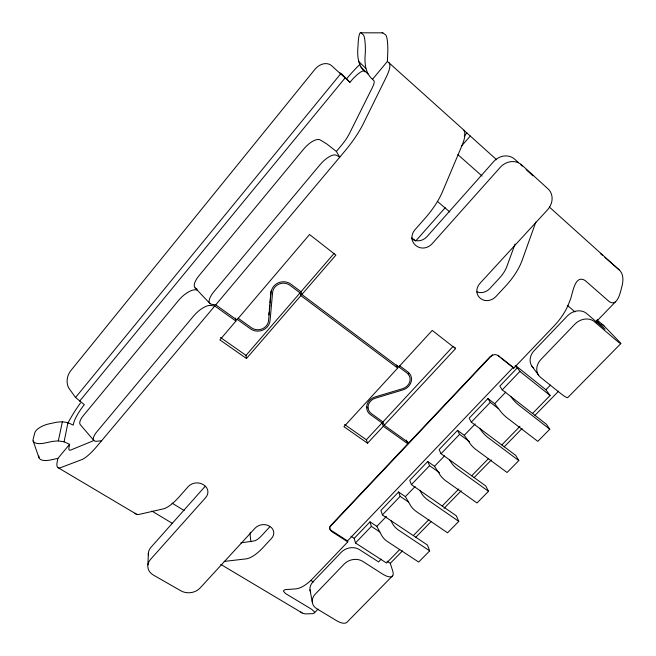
<?xml version="1.0" encoding="UTF-8"?>
<svg xmlns="http://www.w3.org/2000/svg" width="656" height="656" viewBox="0 0 656 656"><rect width="100%" height="100%" fill="white"/><g stroke="black" fill="none" stroke-linecap="round" stroke-linejoin="round"><path stroke-width="0.98" d="M549.31 207.001L619.149 269.846A37.523 19.024 -46.5 0 1 621.691 287.189C620.494 291.969 617.411 307.533 609.022 301.44L585.218 280.571C573.943 273.372 572.516 296.578 569.687 301.038A38.991 18.95 -48.5 0 1 553.967 326.081L513.755 368.164L498.035 355.659A5.797 4.977 -31.2 0 0 494.066 354.65L490.114 356.675L408.795 442.808L384.252 425.277L455.559 348.631L432.238 330.411L398.643 367.04L301.842 294.487L335.888 255.11L309.542 234.52L236.865 319.948L215.742 304.851L211.634 304.302A15.555 6.035 -43.4 0 1 213.938 291.674L320.03 164.722A16.318 6.47 -47.6 0 1 336.52 155.324L339.775 157.161L336.364 151.446L341.3 145.558A19.68 4.945 -51.4 0 0 349.492 133.43L372.469 87.355A19.278 4.617 -50.8 0 0 373.789 80.581L372.526 79.327L387.401 61.402L387.753 52.652A15.662 2.813 -89.2 0 0 385.572 34.825L382.833 32.841L360.833 32.8A15.506 2.444 -89.6 0 0 358.012 46.125C357.184 55.153 357.569 65.477 365.023 71.832L364.416 71.233A18.368 4.182 -51 0 0 349.935 82.295L331.805 65.887A14.35 10.939 -56.8 0 0 314.798 69.495L70.709 370.755A12.776 9.233 -76.3 0 0 69.069 388.491L75.563 397.487L84.337 404.662A16.425 3.428 -56.1 0 0 73.554 423.571L73.259 425.113L67.953 422.685L62.386 421.742L56.777 422.202L49.282 423.801A13.669 5.74 -18.2 0 0 34.776 432.853L33.103 439.307A13.842 5.871 -18.4 0 0 44.739 443.054L52.505 441.39L58.31 440.898L64.083 441.849L69.585 444.325L68.97 447.54A17.22 3.731 -56.4 0 0 70.733 450.041L91.873 441.349A17.983 4.108 -56.3 0 0 93.841 440.135M147.887 564.923L148.404 552.737M300.76 611.982A33.907 15.752 -59.8 0 0 306.327 613.885L313.027 613.631L314.56 612.753L314.593 612.048L311.715 609.326L285.508 593.541L283.613 591.45L283.572 590.679L285.007 589.662L295.389 588.916A35.924 16.047 -59 0 0 312.969 578.305L347.77 541.881L347.516 540.905L331.395 530.515A5.42 4.477 -14.9 0 1 329.763 528.539M268.845 314.929L269.108 311.953M269.288 309.968L269.731 305.015M269.903 303.031L270.428 297.078M270.608 295.093L270.961 291.133M64.083 441.849L67.953 422.685M69.585 444.325L57.917 458.388L57.236 461.668A37.9 8.208 -56.4 0 0 60.844 467.58L81.705 459.659A39.59 9.045 -56.3 0 0 97.457 445.703L214.791 305.983L235.914 321.063L219.891 339.898L246.484 358.504L300.866 295.61L300.038 292.855L289.903 285.262A10.627 9.881 -13.5 0 0 279.046 284.064A10.627 9.881 -13.5 0 0 272.584 292.584L270.067 320.645A12.062 11.086 -9.2 0 1 262.835 330.116A12.062 11.086 -9.2 0 1 250.543 328.886L237.103 319.267M58.31 440.898L62.386 421.742M596.476 322.85L597.034 320.981L605.021 329.279L586.661 313.519A14.383 12.103 -37.1 0 0 567.366 315.938L534.189 350.624A14.12 11.915 -33.7 0 0 533.336 367.819M535.837 222.031L522.16 260.284A39.983 17.277 -49.3 0 1 505.85 285.836L495.854 296.602A11.291 9.938 -36 0 1 480.577 298.48L480.061 298.062A11.291 9.947 -36 0 1 479.905 283.425L547.555 209.781A15.842 13.915 -46 0 0 547.973 188.797L521.758 164.968A16.064 14.325 -48 0 0 500.266 167.337L432.009 243.86A11.636 10.668 -37.5 0 1 416.109 245.721L415.56 245.27A11.644 10.668 -37.5 0 1 414.945 229.764L425.08 218.276A41.656 14.219 -50.4 0 0 442.406 191.88L462.193 145.05A40.828 13.309 -49.7 0 0 464.44 131.561L463.948 130.191L387.401 61.402M515.067 244.024L506.793 266.672A18.163 7.847 -49.3 0 1 499.495 278.07L489.712 288.665A11.07 9.791 -36.3 0 1 476.937 291.83M596.443 321.432L597.493 319.644M75.563 397.487L340.554 73.956M79.556 401.226L345.048 77.998M215.742 304.851L344.818 151.151A43.329 10.881 -51.4 0 0 363.186 123.935L386.171 77.301A42.427 10.16 -50.8 0 0 388.77 62.55M246.484 358.504L246.025 355.396L300.038 292.855M301.842 294.487L301.006 291.74L334.15 253.364M464.243 136.013L466.9 132.963L463.948 130.191M461.66 145.894L470.278 136.03L466.9 132.963M445.203 207.706L415.674 241.031L411.763 237.816M205.164 486.317L150.995 547.293A13.653 11.119 -4 0 0 148.477 555.648M397.684 368.09L343.933 426.687L367.557 443.218L383.317 426.277L382.03 422.899L370.386 414.576A11.357 9.881 -20.7 0 1 366.966 404.932A11.357 9.881 -20.7 0 1 375.183 396.921L402.513 388.721A10.037 8.799 -23.7 0 0 409.803 381.636A10.037 8.799 -23.7 0 0 406.958 373.002L396.273 364.998L397.684 368.09L300.866 295.61M269.78 526.842L261.498 535.813A16.703 6.617 -58.3 0 1 253.749 541.011L240.916 542.848M367.557 443.218L366.376 439.758L382.03 422.899M384.252 425.277L382.956 421.906L453.083 346.409M406.335 440.086L407.86 443.792L331.059 525.144A5.428 4.477 -14.9 0 0 331.624 531.483L347.77 541.881M329.525 527.293L492.508 354.699M347.516 540.905L513.222 367.401L501.446 358.028M399.611 549.63L386.523 563.037L355.47 542.971L354.215 538.363L370.009 521.856L376.823 526.366L381.718 535.501A6.74 2.189 44.9 0 0 387.352 541.479L418.659 562.044L429.688 550.868L427.491 545.07L382.382 514.903L380.923 510.442L398.577 491.984L405.367 496.641L410.607 505.571A6.806 1.952 44.5 0 0 416.355 511.549L447.523 532.803L458.782 521.397L456.305 515.796L411.402 484.628L409.729 480.331L427.745 461.488L434.51 466.301L440.102 475.001A6.88 1.697 44.1 0 0 445.982 480.979L476.994 502.955L488.49 491.311L485.719 485.916L441.037 453.706L439.135 449.59L457.535 430.352L464.259 435.322L470.237 443.792A6.954 1.435 43.7 0 0 476.231 449.77L507.08 472.484L518.814 460.594L515.747 455.42L471.311 422.128L469.163 418.2L487.966 398.545L494.649 403.686L501.012 411.902A7.027 1.164 43.3 0 0 507.137 417.88L537.805 441.357L549.794 429.213L546.415 424.268L502.242 389.861L499.839 386.13L517.354 367.819L515.001 365.941M355.47 542.971L371.378 526.383L370.009 521.856M382.382 514.903L400.168 496.346L398.577 491.984M411.402 484.628L429.565 465.678L427.745 461.488M441.037 453.706L459.594 434.354L457.535 430.352M471.311 422.128L490.262 402.349L487.966 398.545M502.242 389.861L519.896 371.435L517.354 367.819M376.823 526.366L386.368 516.428M405.367 496.641L415.109 486.498M434.51 466.301L444.538 455.863M464.259 435.322L475.19 423.948M494.649 403.686L505.817 392.058M314.56 612.753L318.127 609.071M596.197 321.768L615.648 301.67M381.111 559.125L378.619 561.938L359.488 549.621A13.013 10.545 -15.5 0 0 341.276 552.262L312.953 581.864A12.899 10.316 -13.6 0 0 310.673 592.335M532.541 413.469L550.097 395.486L545.915 389.754L550.441 385.097M413.321 535.591L428.901 519.634M442.201 506.006L458.88 488.917M471.689 475.805L488.72 458.355M501.791 444.965L519.946 426.375M392.69 575.706L347.418 621.773A19.352 7.839 46.2 0 1 336.372 620.543L316.823 608.776A13.12 10.422 -13.7 0 1 315.331 594.049L344.179 564.053A13.243 10.66 -15.6 0 1 362.702 561.347L382.136 573.77A19.672 6.79 45.4 0 0 392.731 571.023L390.304 563.315L402.481 550.86M415.379 537.666L431.14 521.545M444.038 508.359L461.234 490.77M474.124 477.576L491.319 459.995M504.218 446.802L522.127 428.483M535.025 415.297L558.666 391.115M620.83 343.58L567.891 397.446A20.91 2.37 42.9 0 1 559.461 392.526L540.626 377.413A14.391 12.079 -33.5 0 1 540.946 359.447L574.836 324.203A14.662 12.267 -36.9 0 1 594.492 321.727L613.114 337.701A21.287 0.918 42.2 0 0 618.534 340.89L604.119 325.975L597.14 319.972M57.917 458.388L50.528 459.971A13.719 6.011 -18.7 0 1 38.934 456.068M224.18 561.421L245.803 558.92A36.769 14.563 -58.3 0 0 263.023 547.571L271.461 538.478A10.316 8.52 -10.2 0 0 270.018 526.514L269.485 526.178A10.316 8.528 -10.2 0 0 255.004 528.236L200.039 588.063A13.694 11.013 -6 0 1 180.966 590.851L153.447 575.107A13.907 11.25 -4.2 0 1 150.527 559.412L205.697 497.56A10.701 9.02 -5.3 0 0 203.778 484.956L203.212 484.604A10.701 9.02 -5.2 0 0 188.174 486.662L179.678 496.297A38.187 11.898 -57.3 0 1 163.147 508.925L139.334 514.353A36.613 10.832 -57.4 0 1 134.988 513.164M101.639 440.725L96.826 441.25A15.203 5.387 -39.6 0 1 97.022 431.582L193.618 315.995A15.465 5.929 -42.7 0 1 210.674 305.442L214.791 305.983M197.653 290.124L195.898 289.845A15.367 6.207 -42.6 0 0 178.785 300.177L83.312 415.666A15.113 5.642 -39.3 0 0 80.147 424.498L93.701 440.307M58.171 467.728L136.776 514.386M220.711 564.357L302.121 612.934M151.815 511.024L172.618 523.521M172.036 503.136L184.164 510.532M310.813 580.412L313.396 581.995M351.001 536.272L354.215 538.363M387.015 561.192L390.304 563.315M371.378 526.383L379.808 531.942M429.688 550.868L398.43 530.04A6.765 2.099 44.8 0 1 392.755 524.062L390.796 520.528M400.168 496.346L408.565 502.086M458.782 521.397L427.679 499.864A6.839 1.853 44.4 0 1 421.882 493.886L419.783 490.442M220.432 337.446L246.025 355.396M344.564 424.465L366.376 439.758M429.565 465.678L439.577 472.787M383.317 426.277L407.86 443.792M238.046 318.16L251.486 327.787A10.553 9.701 -9.2 0 0 262.244 328.869A10.553 9.701 -9.2 0 0 268.575 320.579L271.067 292.51A12.144 11.291 -13.5 0 1 278.456 282.761A12.144 11.291 -13.5 0 1 290.87 284.13L301.006 291.74M382.956 421.906L371.321 413.567A9.938 8.651 -20.7 0 1 368.328 405.129A9.938 8.651 -20.7 0 1 375.519 398.126L402.825 389.935A11.472 10.053 -23.7 0 0 411.164 381.833A11.472 10.053 -23.7 0 0 407.909 371.968L399.52 365.671M488.49 491.311L457.535 469.056A6.904 1.599 44 0 1 451.615 463.079L449.376 459.717M459.594 434.354L469.557 441.701M518.814 460.594L488.039 437.585A6.978 1.328 43.6 0 1 481.996 431.607L479.61 428.343M490.262 402.349L498.535 408.696M549.794 429.213L519.208 405.424A7.06 1.05 43.2 0 1 513.033 399.455L510.491 396.29M498.306 355.536L499.88 356.782M515.87 365.786L545.915 389.754M519.896 371.435L550.097 395.486M360.833 32.8L363.293 34.793A15.703 2.509 -89.6 0 1 365.326 52.677C364.441 62.017 364.793 72.742 372.526 79.327M336.364 151.446L326.926 144.058L320.226 139.941A16.22 6.765 -47.8 0 0 303.662 149.101L198.866 275.881A15.465 6.314 -43.4 0 0 196.841 288.706M437.306 201.318L449.795 211.929M567.276 305.302L574.992 311.895M600.355 253.454L602.61 255.422M604.865 257.39L619.149 269.846M457.831 154.603L482.119 176.07M496.625 159.744L470.278 136.03M518.543 162.696L514.747 159.252A15.736 14.088 -48.6 0 0 493.681 161.573L426.933 236.701A11.406 10.488 -38 0 1 411.345 238.513M520.815 164.771L522.332 166.148M526.128 169.592L532.951 175.8M349.935 82.295L342.194 74.415A14.104 10.84 -56.5 0 0 339.816 72.865M358.471 61.221L365.753 68.331M360.874 66.937L368.237 74.259M195.226 288.009L210.059 303.654M531.819 366.032L538.494 375.084M513.222 367.401L513.755 368.164M454.665 347.147L455.559 348.631M33.12 440.906L38.966 457.708M309.968 589.736L312.281 602.011M235.52 318.144L235.914 321.063M250.904 541.831L250.231 535.87A21.353 8.462 -58.2 0 1 250.33 532.278M67.97 423.038A36.146 7.552 -56.1 0 1 80.54 402.907M346.753 78.654A40.434 9.217 -51 0 1 360.037 64.329M382.112 32.857A15.465 2.739 -89.2 0 1 382.833 32.841M408.598 372.887A11.324 9.963 -23.8 0 1 408.442 374.732M368 408.016A11.209 9.791 -20.7 0 1 366.63 406.818M601.306 323.892A37.097 19.877 -47.9 0 1 604.119 325.975"/></g></svg>
